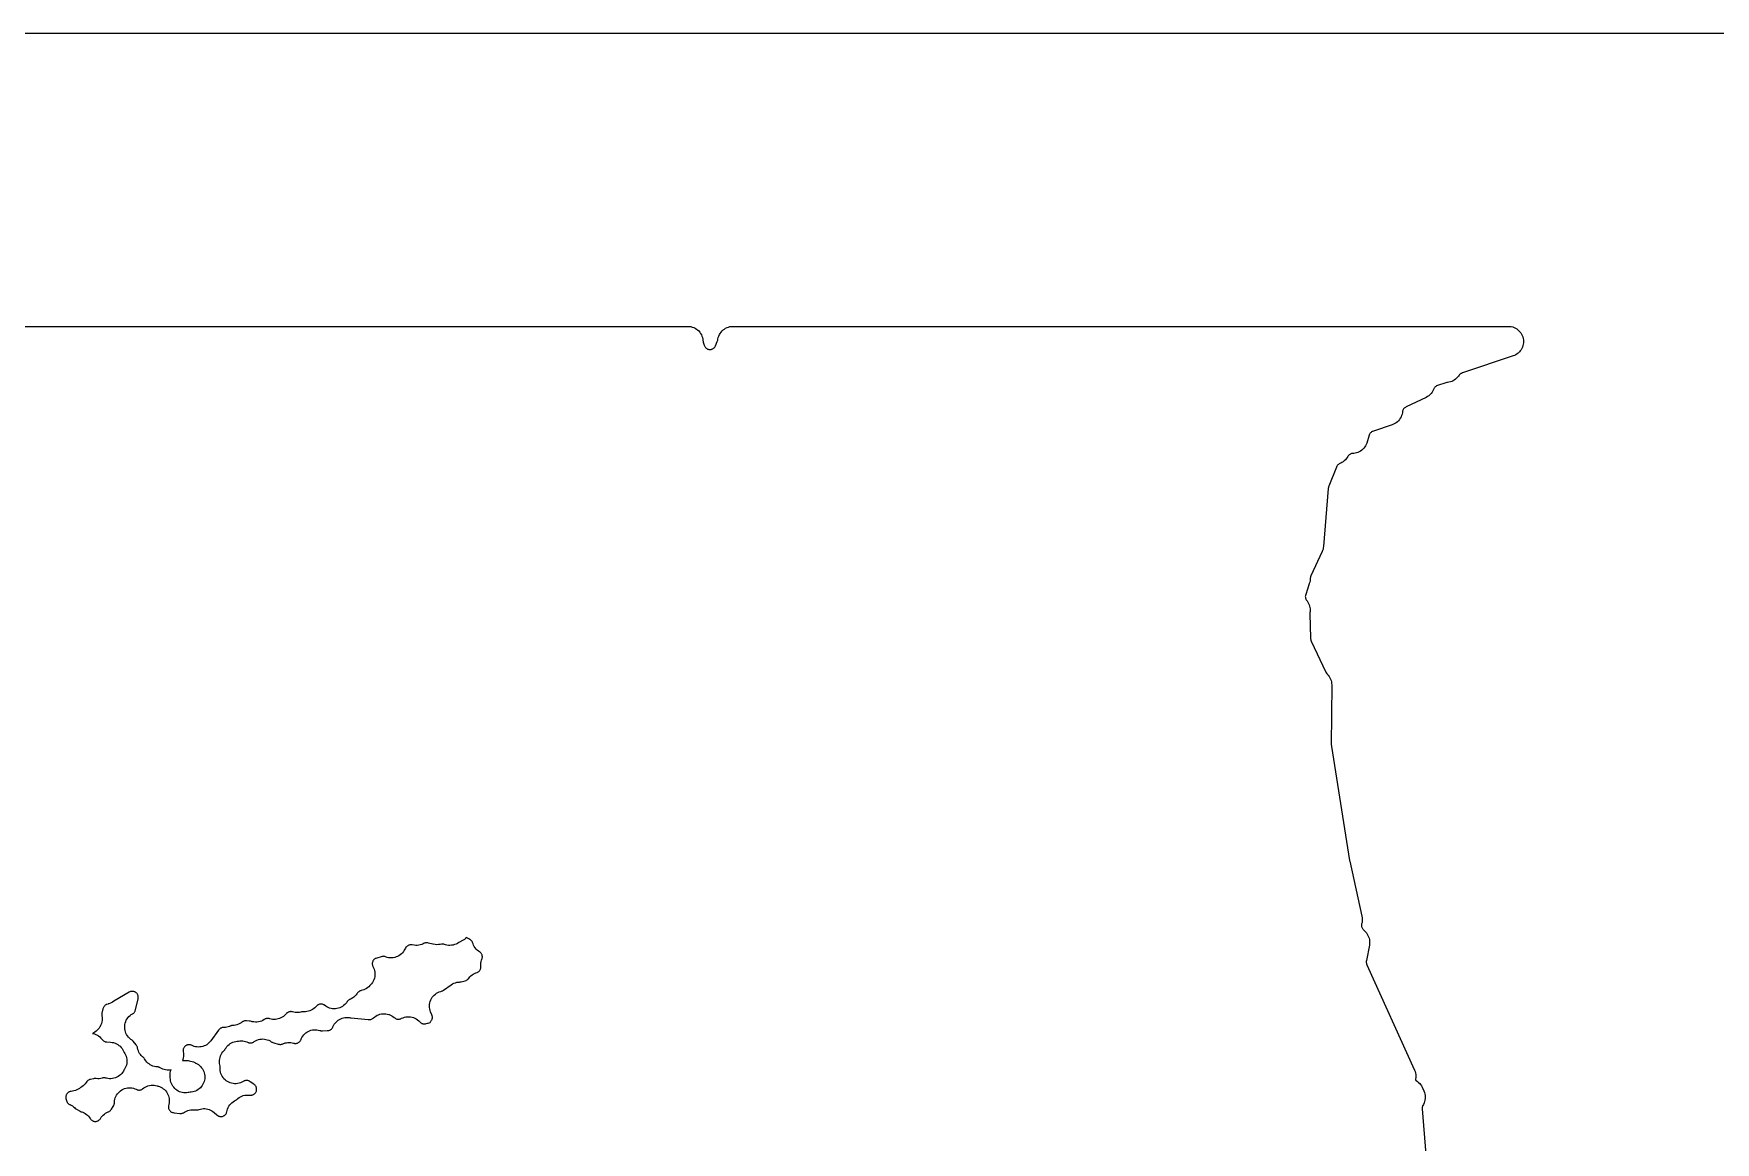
# Model space of a CAD drawing. Header units: metres. Extents: x 0 to 400, y 0 to 202.
# Drawn here: x 65.1 to 137, y 155.1 to 202.5 of the extents above; entities that cross this region are included whole.
import ezdxf

# ---------------------------------------------------------------- set-up
doc = ezdxf.new("R2010")
doc.units = ezdxf.units.M

msp = doc.modelspace()

# ---------------------------------------------------------------- linework, layer by layer
for points in [[(399.985, 202.4526), (0.015, 202.4526), (-0.026, 202.4506), (-0.047, 202.4476), (-0.069, 202.4416), (-0.097, 202.4316), (-0.119, 202.4216), (-0.14, 202.4086), (-0.158, 202.3956), (-0.177, 202.3776), (-0.195, 202.3586), (-0.208, 202.3406), (-0.221, 202.3196), (-0.231, 202.2976), (-0.241, 202.2696), (-0.247, 202.2476), (-0.25, 202.2266), (-0.252, 202.1856), (-0.252, 0.0146)], [(12.9, 189.9486), (93.071, 189.9486), (93.136, 189.9456), (93.2, 189.9356), (93.263, 189.9196), (93.324, 189.8966), (93.383, 189.8686), (93.438, 189.8346), (93.49, 189.7946), (93.537, 189.7506), (93.58, 189.7016), (93.618, 189.6486), (93.65, 189.5916), (93.676, 189.5326), (93.696, 189.4706), (93.71, 189.4066), (93.718, 189.3426), (93.718, 189.3396), (93.721, 189.3156), (93.731, 189.2776), (93.77, 189.1516), (93.785, 189.1116), (93.796, 189.0886), (93.806, 189.0716), (93.82, 189.0526), (93.84, 189.0306), (93.856, 189.0156), (93.876, 189.0006), (93.898, 188.9876), (93.918, 188.9786), (93.944, 188.9686), (93.965, 188.9636), (93.99, 188.9596), (94.014, 188.9586), (94.038, 188.9596), (94.065, 188.9636), (94.087, 188.9686), (94.109, 188.9756), (94.131, 188.9866), (94.153, 188.9996), (94.174, 189.0146), (94.193, 189.0306), (94.208, 189.0466), (94.222, 189.0656), (94.236, 189.0876), (94.254, 189.1236), (94.328, 189.2966), (94.342, 189.3336), (94.35, 189.3606), (94.358, 189.4106), (94.373, 189.4746), (94.393, 189.5356), (94.42, 189.5946), (94.452, 189.6506), (94.489, 189.7036), (94.532, 189.7526), (94.58, 189.7966), (94.631, 189.8356), (94.686, 189.8696), (94.745, 189.8976), (94.806, 189.9196), (94.868, 189.9356), (94.932, 189.9456), (94.997, 189.9486), (128.125, 189.9486), (128.188, 189.9456), (128.25, 189.9366), (128.311, 189.9216), (128.371, 189.9006), (128.428, 189.8736), (128.482, 189.8416), (128.533, 189.8046), (128.579, 189.7626), (128.622, 189.7166), (128.66, 189.6656), (128.693, 189.6126), (128.721, 189.5556), (128.743, 189.4966), (128.759, 189.4356), (128.769, 189.3736), (128.773, 189.3116), (128.771, 189.2486), (128.763, 189.1856), (128.749, 189.1246), (128.729, 189.0646), (128.703, 189.0076), (128.672, 188.9526), (128.635, 188.9016), (128.594, 188.8536), (128.549, 188.8106), (128.499, 188.7716), (128.446, 188.7376), (128.39, 188.7096), (128.331, 188.6866), (126.159, 187.9566), (126.12, 187.9416), (126.097, 187.9296), (126.078, 187.9176), (126.061, 187.9046), (126.044, 187.8876), (126.025, 187.8656), (125.997, 187.8266), (125.959, 187.7776), (125.915, 187.7326), (125.868, 187.6926), (125.817, 187.6566), (125.763, 187.6256), (125.706, 187.5996), (125.647, 187.5806), (125.586, 187.5656), (125.524, 187.5576), (125.518, 187.5576), (125.494, 187.5536), (125.456, 187.5416), (125.1, 187.4186), (125.062, 187.4026), (125.041, 187.3926), (125.021, 187.3786), (125.002, 187.3626), (124.984, 187.3456), (124.968, 187.3256), (124.954, 187.3046), (124.942, 187.2816), (124.93, 187.2526), (124.901, 187.1916), (124.865, 187.1336), (124.824, 187.0806), (124.777, 187.0306), (124.726, 186.9866), (124.67, 186.9486), (124.611, 186.9166), (123.759, 186.5086), (123.724, 186.4896), (123.702, 186.4746), (123.679, 186.4546), (123.661, 186.4366), (123.647, 186.4186), (123.635, 186.3986), (123.623, 186.3736), (123.613, 186.3476), (123.607, 186.3216), (123.597, 186.2616), (123.584, 186.1986), (123.565, 186.1376), (123.54, 186.0786), (123.509, 186.0216), (123.472, 185.9686), (123.431, 185.9196), (123.385, 185.8746), (123.334, 185.8346), (123.28, 185.7996), (123.223, 185.7706), (123.163, 185.7476), (122.361, 185.4786), (122.322, 185.4626), (122.3, 185.4516), (122.277, 185.4366), (122.257, 185.4196), (122.238, 185.4006), (122.223, 185.3826), (122.209, 185.3606), (122.197, 185.3376), (122.182, 185.2976), (122.073, 184.9646), (122.051, 184.9056), (122.023, 184.8496), (121.99, 184.7966), (121.952, 184.7476), (121.909, 184.7016), (121.862, 184.6596), (121.812, 184.6236), (121.758, 184.5916), (121.701, 184.5656), (121.642, 184.5446), (121.581, 184.5296), (121.519, 184.5206), (121.473, 184.5186), (121.444, 184.5156), (121.424, 184.5116), (121.398, 184.5026), (121.375, 184.4926), (121.354, 184.4816), (121.331, 184.4656), (121.313, 184.4506), (121.296, 184.4336), (121.28, 184.4136), (121.267, 184.3936), (121.262, 184.3856), (121.237, 184.3406), (121.201, 184.2906), (121.161, 184.2446), (121.117, 184.2026), (121.069, 184.1646), (121.018, 184.1316), (120.964, 184.1036), (120.927, 184.0886), (120.904, 184.0776), (120.884, 184.0646), (120.866, 184.0506), (120.847, 184.0336), (120.83, 184.0146), (120.815, 183.9946), (120.803, 183.9726), (120.786, 183.9386), (120.457, 183.1286), (120.442, 183.0886), (120.437, 183.0666), (120.431, 183.0246), (120.226, 180.5426), (120.219, 180.4866), (120.207, 180.4316), (120.19, 180.3776), (120.168, 180.3246), (119.69, 179.2916), (119.675, 179.2536), (119.667, 179.2256), (119.662, 179.1986), (119.658, 179.1446), (119.651, 179.0856), (119.638, 179.0266), (119.619, 178.9696), (119.612, 178.9486), (119.466, 178.4956), (119.456, 178.4576), (119.452, 178.4346), (119.451, 178.4116), (119.452, 178.3876), (119.455, 178.3606), (119.46, 178.3396), (119.468, 178.3166), (119.478, 178.2916), (119.49, 178.2706), (119.504, 178.2506), (119.53, 178.2186), (119.564, 178.1676), (119.593, 178.1136), (119.617, 178.0566), (119.635, 177.9986), (119.648, 177.9386), (119.655, 177.8776), (119.656, 177.8156), (119.651, 177.7546), (119.65, 177.7506), (119.649, 177.7416), (119.643, 177.6946), (119.642, 177.6556), (119.673, 176.6366), (119.677, 176.5946), (119.682, 176.5666), (119.689, 176.5416), (119.705, 176.5036), (120.332, 175.1756), (120.352, 175.1376), (120.365, 175.1176), (120.379, 175.1006), (120.387, 175.0926), (120.43, 175.0456), (120.468, 174.9936), (120.501, 174.9386), (120.528, 174.8806), (120.55, 174.8206), (120.565, 174.7586), (120.574, 174.6946), (120.577, 174.6306), (120.562, 172.0766), (120.564, 172.0416), (120.567, 172.0056), (121.341, 167.1356), (121.347, 167.1006), (121.869, 164.7506), (121.88, 164.6866), (121.884, 164.6206), (121.882, 164.5556), (121.873, 164.4906), (121.857, 164.4266), (121.852, 164.4016), (121.85, 164.3776), (121.85, 164.3526), (121.853, 164.3286), (121.858, 164.3026), (121.866, 164.2786), (121.876, 164.2546), (121.887, 164.2346), (121.901, 164.2146), (121.927, 164.1836), (122.023, 164.0816), (122.062, 164.0356), (122.097, 163.9856), (122.127, 163.9326), (122.152, 163.8776), (122.172, 163.8196), (122.186, 163.7606), (122.195, 163.6996), (122.198, 163.6386), (122.195, 163.5776), (122.187, 163.5176), (122.061, 162.8586), (122.056, 162.8166), (122.055, 162.7926), (122.056, 162.7686), (122.061, 162.7416), (122.068, 162.7166), (122.082, 162.6806), (124.115, 158.1716), (124.138, 158.1126), (124.156, 158.0506), (124.167, 157.9876), (124.172, 157.9246), (124.17, 157.8606), (124.163, 157.7966), (124.153, 157.7526), (124.19, 157.7316), (124.243, 157.6956), (124.292, 157.6536), (124.337, 157.6076), (124.377, 157.5576), (124.412, 157.5036), (124.441, 157.4466), (124.513, 157.2876), (124.537, 157.2266), (124.555, 157.1636), (124.566, 157.0986), (124.571, 157.0326), (124.569, 156.9666), (124.56, 156.9016), (124.545, 156.8376), (124.523, 156.7756), (124.495, 156.7156), (124.471, 156.6706), (124.461, 156.6456), (124.453, 156.6196), (124.449, 156.5956), (124.447, 156.5726), (124.448, 156.5286), (124.723, 152.9856)]]:
    msp.add_lwpolyline(points)
msp.add_lwpolyline([(67.845, 159.6716), (67.9, 159.6356), (67.95, 159.5946), (67.997, 159.5496), (68.038, 159.4996), (68.06, 159.4706), (68.077, 159.4516), (68.092, 159.4386), (68.113, 159.4246), (68.139, 159.4096), (68.161, 159.3996), (68.183, 159.3926), (68.208, 159.3876), (68.252, 159.3826), (68.412, 159.3726), (68.476, 159.3646), (68.539, 159.3516), (68.601, 159.3316), (68.66, 159.3056), (68.717, 159.2736), (68.769, 159.2366), (68.818, 159.1946), (68.863, 159.1476), (68.903, 159.0966), (68.937, 159.0416), (68.966, 158.9836), (68.977, 158.9566), (68.987, 158.9386), (68.989, 158.9366), (69.023, 158.8826), (69.051, 158.8266), (69.074, 158.7676), (69.091, 158.7066), (69.102, 158.6446), (69.107, 158.5816), (69.105, 158.5176), (69.098, 158.4556), (69.084, 158.3936), (69.065, 158.3336), (69.039, 158.2756), (69.009, 158.2206), (68.996, 158.1996), (68.961, 158.1376), (68.925, 158.0826), (68.885, 158.0306), (68.839, 157.9836), (68.789, 157.9416), (68.734, 157.9046), (68.677, 157.8736), (68.616, 157.8476), (68.553, 157.8286), (68.489, 157.8166), (68.424, 157.8106), (68.358, 157.8106), (68.293, 157.8176), (68.229, 157.8316), (68.213, 157.8356), (68.175, 157.8446), (68.149, 157.8476), (68.125, 157.8486), (68.099, 157.8466), (68.076, 157.8426), (68.05, 157.8356), (67.988, 157.8206), (67.924, 157.8126), (67.86, 157.8106), (67.796, 157.8146), (67.759, 157.8196), (67.736, 157.8196), (67.715, 157.8186), (67.676, 157.8106), (67.551, 157.7826), (67.511, 157.7716), (67.49, 157.7626), (67.469, 157.7516), (67.445, 157.7366), (67.426, 157.7216), (67.408, 157.7046), (67.393, 157.6866), (67.364, 157.6436), (67.327, 157.5956), (67.286, 157.5506), (67.285, 157.5496), (67.238, 157.5066), (67.188, 157.4696), (67.134, 157.4366), (67.112, 157.4256), (67.09, 157.4096), (67.076, 157.3986), (67.023, 157.3626), (66.966, 157.3326), (66.906, 157.3076), (66.845, 157.2896), (66.782, 157.2776), (66.723, 157.2686), (66.682, 157.2606), (66.66, 157.2536), (66.636, 157.2436), (66.615, 157.2326), (66.596, 157.2186), (66.573, 157.1996), (66.555, 157.1816), (66.542, 157.1646), (66.528, 157.1426), (66.516, 157.1186), (66.507, 157.0946), (66.501, 157.0706), (66.497, 157.0456), (66.495, 157.0196), (66.496, 156.9936), (66.499, 156.9676), (66.509, 156.9286), (66.524, 156.8796), (66.538, 156.8416), (66.551, 156.8136), (66.562, 156.7946), (66.575, 156.7776), (66.593, 156.7566), (66.611, 156.7406), (66.628, 156.7276), (66.648, 156.7156), (66.674, 156.7026), (66.681, 156.6996), (66.7, 156.6906), (66.733, 156.6746), (66.782, 156.6456), (66.828, 156.6116), (66.871, 156.5746), (66.902, 156.5456), (66.923, 156.5286), (66.959, 156.5066), (67.114, 156.4196), (67.148, 156.4016), (67.163, 156.3956), (67.175, 156.3916), (67.221, 156.3766), (67.277, 156.3526), (67.33, 156.3236), (67.381, 156.2886), (67.428, 156.2496), (67.471, 156.2066), (67.51, 156.1596), (67.545, 156.1086), (67.556, 156.0906), (67.57, 156.0716), (67.586, 156.0556), (67.605, 156.0386), (67.629, 156.0226), (67.648, 156.0116), (67.67, 156.0016), (67.694, 155.9936), (67.719, 155.9876), (67.746, 155.9846), (67.766, 155.9846), (67.793, 155.9866), (67.82, 155.9916), (67.84, 155.9976), (67.864, 156.0066), (67.886, 156.0176), (67.91, 156.0336), (67.929, 156.0486), (67.945, 156.0646), (67.961, 156.0836), (67.978, 156.1076), (67.978, 156.1086), (68.012, 156.1626), (68.052, 156.2136), (68.096, 156.2596), (68.144, 156.3016), (68.197, 156.3376), (68.253, 156.3696), (68.311, 156.3956), (68.325, 156.4006), (68.348, 156.4116), (68.37, 156.4256), (68.391, 156.4416), (68.408, 156.4576), (68.423, 156.4756), (68.449, 156.5096), (68.525, 156.6286), (68.544, 156.6606), (68.553, 156.6816), (68.563, 156.7096), (68.568, 156.7326), (68.571, 156.7516), (68.574, 156.8056), (68.58, 156.8696), (68.592, 156.9326), (68.611, 156.9936), (68.635, 157.0536), (68.666, 157.1096), (68.702, 157.1626), (68.742, 157.2126), (68.788, 157.2576), (68.838, 157.2976), (68.891, 157.3336), (68.948, 157.3636), (69.007, 157.3876), (69.069, 157.4056), (69.131, 157.4176), (69.195, 157.4226), (69.259, 157.4226), (69.323, 157.4156), (69.386, 157.4026), (69.447, 157.3826), (69.506, 157.3576), (69.526, 157.3476), (69.55, 157.3386), (69.575, 157.3316), (69.6, 157.3276), (69.62, 157.3266), (69.646, 157.3276), (69.674, 157.3306), (69.696, 157.3356), (69.718, 157.3426), (69.743, 157.3536), (69.763, 157.3656), (69.78, 157.3776), (69.832, 157.4186), (69.887, 157.4536), (69.946, 157.4826), (70.008, 157.5056), (70.072, 157.5226), (70.137, 157.5326), (70.202, 157.5366), (70.268, 157.5336), (70.333, 157.5236), (70.397, 157.5076), (70.433, 157.4966), (70.437, 157.4956), (70.455, 157.4896), (70.497, 157.4766), (70.554, 157.4516), (70.609, 157.4206), (70.661, 157.3856), (70.709, 157.3456), (70.753, 157.3006), (70.793, 157.2516), (70.827, 157.1986), (70.856, 157.1436), (70.88, 157.0856), (70.898, 157.0256), (70.91, 156.9636), (70.916, 156.9006), (70.916, 156.8386), (70.91, 156.7756), (70.898, 156.7146), (70.884, 156.6586), (70.881, 156.6346), (70.88, 156.6106), (70.881, 156.5866), (70.885, 156.5586), (70.891, 156.5336), (70.898, 156.5146), (70.908, 156.4946), (70.924, 156.4676), (70.938, 156.4486), (70.952, 156.4326), (70.97, 156.4166), (70.989, 156.4016), (71.012, 156.3886), (71.032, 156.3786), (71.055, 156.3696), (71.081, 156.3636), (71.12, 156.3566), (71.369, 156.3296), (71.41, 156.3276), (71.435, 156.3286), (71.464, 156.3326), (71.487, 156.3386), (71.51, 156.3466), (71.534, 156.3576), (71.574, 156.3816), (71.584, 156.3876), (71.595, 156.3956), (71.651, 156.4266), (71.711, 156.4516), (71.773, 156.4706), (71.836, 156.4826), (71.9, 156.4886), (71.964, 156.4886), (72.029, 156.4816), (72.053, 156.4786), (72.081, 156.4766), (72.106, 156.4776), (72.131, 156.4806), (72.152, 156.4856), (72.194, 156.4996), (72.254, 156.5166), (72.315, 156.5286), (72.377, 156.5336), (72.439, 156.5336), (72.5, 156.5276), (72.561, 156.5156), (72.621, 156.4976), (72.678, 156.4736), (72.733, 156.4446), (72.785, 156.4106), (72.834, 156.3716), (72.952, 156.2666), (72.985, 156.2406), (73.004, 156.2286), (73.024, 156.2176), (73.048, 156.2086), (73.072, 156.2016), (73.096, 156.1966), (73.117, 156.1946), (73.146, 156.1956), (73.171, 156.1976), (73.193, 156.2026), (73.214, 156.2086), (73.238, 156.2196), (73.262, 156.2326), (73.282, 156.2456), (73.301, 156.2616), (73.317, 156.2776), (73.332, 156.2966), (73.345, 156.3166), (73.358, 156.3416), (73.368, 156.3626), (73.378, 156.3976), (73.39, 156.4486), (73.409, 156.5126), (73.434, 156.5746), (73.466, 156.6336), (73.504, 156.6886), (73.547, 156.7406), (73.595, 156.7866), (73.648, 156.8276), (73.705, 156.8636), (73.727, 156.8746), (73.757, 156.8926), (73.776, 156.9056), (73.818, 156.9436), (73.844, 156.9666), (73.898, 157.0056), (73.955, 157.0386), (74.015, 157.0666), (74.078, 157.0876), (74.143, 157.1026), (74.209, 157.1106), (74.276, 157.1116), (74.376, 157.1076), (74.417, 157.1086), (74.44, 157.1106), (74.465, 157.1166), (74.49, 157.1246), (74.512, 157.1336), (74.531, 157.1446), (74.556, 157.1616), (74.572, 157.1756), (74.587, 157.1916), (74.605, 157.2146), (74.619, 157.2356), (74.629, 157.2566), (74.638, 157.2796), (74.645, 157.3036), (74.649, 157.3296), (74.651, 157.3536), (74.65, 157.3766), (74.647, 157.4026), (74.641, 157.4276), (74.634, 157.4506), (74.623, 157.4736), (74.611, 157.4946), (74.598, 157.5126), (74.58, 157.5336), (74.56, 157.5516), (74.529, 157.5756), (74.378, 157.6796), (74.341, 157.7026), (74.317, 157.7146), (74.297, 157.7216), (74.272, 157.7276), (74.245, 157.7326), (74.219, 157.7336), (74.195, 157.7326), (74.171, 157.7296), (74.148, 157.7236), (74.123, 157.7146), (74.098, 157.7026), (74.074, 157.6876), (74.017, 157.6576), (73.958, 157.6326), (73.897, 157.6136), (73.834, 157.6016), (73.77, 157.5956), (73.705, 157.5956), (73.641, 157.6016), (73.579, 157.6146), (73.517, 157.6336), (73.458, 157.6586), (73.401, 157.6896), (73.348, 157.7256), (73.299, 157.7666), (73.254, 157.8126), (73.214, 157.8626), (73.179, 157.9166), (73.149, 157.9736), (73.126, 158.0336), (73.108, 158.0956), (73.096, 158.1586), (73.091, 158.2226), (73.093, 158.2866), (73.093, 158.2976), (73.092, 158.3246), (73.089, 158.3516), (73.078, 158.3986), (73.067, 158.4626), (73.062, 158.5286), (73.064, 158.5936), (73.072, 158.6586), (73.087, 158.7226), (73.109, 158.7836), (73.136, 158.8436), (73.169, 158.8996), (73.208, 158.9526), (73.252, 159.0006), (73.253, 159.0016), (73.273, 159.0256), (73.286, 159.0426), (73.308, 159.0836), (73.342, 159.1366), (73.381, 159.1856), (73.424, 159.2316), (73.471, 159.2726), (73.522, 159.3096), (73.577, 159.3406), (73.634, 159.3666), (73.694, 159.3866), (73.755, 159.4006), (73.817, 159.4096), (73.843, 159.4116), (73.873, 159.4176), (73.932, 159.4256), (73.993, 159.4286), (74.053, 159.4256), (74.113, 159.4176), (74.171, 159.4036), (74.229, 159.3846), (74.284, 159.3606), (74.285, 159.3606), (74.301, 159.3536), (74.322, 159.3476), (74.348, 159.3426), (74.375, 159.3406), (74.399, 159.3406), (74.418, 159.3426), (74.444, 159.3486), (74.468, 159.3556), (74.488, 159.3636), (74.514, 159.3776), (74.551, 159.4016), (74.606, 159.4336), (74.664, 159.4606), (74.725, 159.4816), (74.788, 159.4966), (74.851, 159.5056), (74.915, 159.5076), (74.979, 159.5036), (75.043, 159.4926), (75.105, 159.4766), (75.165, 159.4536), (75.222, 159.4256), (75.277, 159.3906), (75.296, 159.3776), (75.318, 159.3656), (75.34, 159.3556), (75.379, 159.3426), (75.576, 159.2886), (75.618, 159.2806), (75.647, 159.2766), (75.669, 159.2766), (75.69, 159.2776), (75.715, 159.2826), (75.741, 159.2896), (75.793, 159.3106), (75.807, 159.3166), (75.865, 159.3366), (75.925, 159.3506), (75.986, 159.3586), (76.047, 159.3606), (76.108, 159.3576), (76.169, 159.3476), (76.228, 159.3326), (76.252, 159.3256), (76.273, 159.3216), (76.295, 159.3196), (76.322, 159.3196), (76.344, 159.3216), (76.366, 159.3256), (76.392, 159.3336), (76.416, 159.3436), (76.433, 159.3526), (76.453, 159.3656), (76.475, 159.3836), (76.491, 159.3996), (76.508, 159.4186), (76.521, 159.4366), (76.532, 159.4576), (76.549, 159.4946), (76.559, 159.5196), (76.587, 159.5766), (76.621, 159.6296), (76.659, 159.6786), (76.703, 159.7246), (76.75, 159.7656), (76.801, 159.8016), (76.855, 159.8336), (76.913, 159.8596), (76.972, 159.8796), (77.033, 159.8936), (77.095, 159.9026), (77.158, 159.9046), (77.221, 159.9006), (77.283, 159.8906), (77.344, 159.8756), (77.375, 159.8656), (77.398, 159.8606), (77.422, 159.8586), (77.463, 159.8576), (77.668, 159.8656), (77.712, 159.8696), (77.736, 159.8736), (77.758, 159.8806), (77.783, 159.8906), (77.804, 159.9016), (77.822, 159.9136), (77.844, 159.9326), (77.862, 159.9506), (77.878, 159.9696), (77.891, 159.9896), (77.903, 160.0136), (77.908, 160.0256), (77.935, 160.0816), (77.966, 160.1346), (78.002, 160.1846), (78.043, 160.2306), (78.088, 160.2726), (78.136, 160.3106), (78.188, 160.3436), (78.243, 160.3706), (78.301, 160.3936), (78.36, 160.4106), (78.421, 160.4216), (78.482, 160.4266), (78.543, 160.4266), (78.605, 160.4206), (78.651, 160.4116), (78.665, 160.4086), (78.693, 160.4046), (79.421, 160.3356), (79.462, 160.3336), (79.489, 160.3346), (79.512, 160.3386), (79.535, 160.3446), (79.561, 160.3536), (79.583, 160.3646), (79.604, 160.3776), (79.624, 160.3926), (79.645, 160.4126), (79.694, 160.4536), (79.746, 160.4896), (79.801, 160.5206), (79.859, 160.5456), (79.919, 160.5656), (79.981, 160.5786), (80.044, 160.5856), (80.107, 160.5876), (80.17, 160.5826), (80.232, 160.5716), (80.293, 160.5546), (80.305, 160.5506), (80.363, 160.5276), (80.419, 160.4996), (80.472, 160.4656), (80.522, 160.4276), (80.548, 160.4046), (80.567, 160.3916), (80.588, 160.3796), (80.615, 160.3676), (80.635, 160.3606), (80.659, 160.3556), (80.688, 160.3526), (80.71, 160.3516), (80.732, 160.3536), (80.76, 160.3576), (80.782, 160.3636), (80.804, 160.3726), (80.843, 160.3926), (80.903, 160.4186), (80.966, 160.4386), (81.03, 160.4526), (81.095, 160.4596), (81.16, 160.4596), (81.226, 160.4536), (81.29, 160.4416), (81.353, 160.4226), (81.413, 160.3966), (81.471, 160.3656), (81.525, 160.3286), (81.575, 160.2866), (81.621, 160.2396), (81.629, 160.2296), (81.648, 160.2116), (81.668, 160.1956), (81.688, 160.1836), (81.71, 160.1726), (81.734, 160.1636), (81.757, 160.1576), (81.782, 160.1526), (81.805, 160.1516), (81.832, 160.1526), (81.857, 160.1556), (81.895, 160.1646), (81.947, 160.1786), (81.952, 160.1806), (81.959, 160.1826), (81.975, 160.1866), (82.02, 160.1996), (82.057, 160.2056), (82.059, 160.2106), (82.096, 160.2646), (82.112, 160.2866), (82.127, 160.3096), (82.137, 160.3306), (82.146, 160.3556), (82.152, 160.3786), (82.156, 160.4006), (82.157, 160.4236), (82.156, 160.4496), (82.152, 160.4796), (82.147, 160.5016), (82.135, 160.5356), (82.08, 160.6696), (82.059, 160.7306), (82.043, 160.7936), (82.034, 160.8586), (82.032, 160.9226), (82.036, 160.9876), (82.047, 161.0516), (82.064, 161.1146), (82.087, 161.1746), (82.116, 161.2326), (82.15, 161.2876), (82.19, 161.3386), (82.235, 161.3856), (82.284, 161.4276), (82.338, 161.4646), (82.394, 161.4966), (82.454, 161.5216), (82.516, 161.5416), (82.544, 161.5486), (82.571, 161.5586), (82.594, 161.5706), (82.628, 161.5916), (82.967, 161.8266), (83.022, 161.8606), (83.081, 161.8896), (83.143, 161.9116), (83.206, 161.9286), (83.271, 161.9386), (83.323, 161.9406), (83.35, 161.9436), (83.387, 161.9516), (83.556, 161.9966), (83.595, 162.0086), (83.618, 162.0186), (83.639, 162.0306), (83.658, 162.0436), (83.678, 162.0606), (83.697, 162.0806), (83.723, 162.1136), (83.763, 162.1616), (83.807, 162.2046), (83.855, 162.2426), (83.906, 162.2766), (83.961, 162.3056), (84.018, 162.3286), (84.071, 162.3476), (84.095, 162.3596), (84.118, 162.3726), (84.137, 162.3866), (84.153, 162.4016), (84.169, 162.4196), (84.187, 162.4436), (84.201, 162.4666), (84.209, 162.4846), (84.218, 162.5076), (84.224, 162.5336), (84.227, 162.5556), (84.228, 162.5826), (84.225, 162.6366), (84.224, 162.6736), (84.224, 162.6746), (84.228, 162.7436), (84.239, 162.8126), (84.257, 162.8796), (84.275, 162.9246), (84.284, 162.9526), (84.29, 162.9786), (84.293, 163.0036), (84.293, 163.0246), (84.291, 163.0486), (84.287, 163.0726), (84.28, 163.0986), (84.272, 163.1206), (84.262, 163.1396), (84.245, 163.1656), (84.232, 163.1826), (84.217, 163.1986), (84.196, 163.2176), (84.182, 163.2276), (84.172, 163.2346), (84.151, 163.2486), (84.127, 163.2636), (84.076, 163.3046), (84.029, 163.3516), (83.987, 163.4026), (83.95, 163.4576), (83.919, 163.5156), (83.895, 163.5766), (83.878, 163.6236), (83.867, 163.6496), (83.853, 163.6726), (83.841, 163.6886), (83.826, 163.7066), (83.806, 163.7246), (83.787, 163.7386), (83.766, 163.7516), (83.763, 163.7536), (83.708, 163.7836), (83.656, 163.8186), (83.629, 163.8406), (83.625, 163.8366), (83.579, 163.7946), (83.528, 163.7576), (83.474, 163.7256), (83.284, 163.6246), (83.228, 163.5926), (83.169, 163.5616), (83.107, 163.5376), (83.043, 163.5196), (82.977, 163.5086), (82.91, 163.5046), (82.844, 163.5076), (82.778, 163.5166), (82.713, 163.5326), (82.681, 163.5446), (82.645, 163.5546), (82.618, 163.5606), (82.595, 163.5626), (82.567, 163.5616), (82.543, 163.5596), (82.491, 163.5486), (82.423, 163.5376), (82.354, 163.5336), (82.353, 163.5336), (82.274, 163.5386), (82.196, 163.5526), (82.192, 163.5536), (82.182, 163.5566), (81.992, 163.6076), (81.953, 163.6156), (81.927, 163.6186), (81.904, 163.6186), (81.88, 163.6166), (81.857, 163.6136), (81.833, 163.6066), (81.808, 163.5966), (81.765, 163.5746), (81.705, 163.5486), (81.643, 163.5286), (81.579, 163.5146), (81.514, 163.5076), (81.449, 163.5076), (81.384, 163.5126), (81.288, 163.5266), (81.244, 163.5306), (81.219, 163.5306), (81.195, 163.5276), (81.172, 163.5226), (81.147, 163.5146), (81.123, 163.5046), (81.103, 163.4936), (81.078, 163.4766), (81.06, 163.4616), (81.046, 163.4466), (81.03, 163.4266), (81.007, 163.3896), (80.956, 163.3006), (80.921, 163.2446), (80.88, 163.1936), (80.834, 163.1466), (80.784, 163.1036), (80.73, 163.0666), (80.672, 163.0356), (80.611, 163.0106), (80.549, 162.9916), (80.484, 162.9786), (80.419, 162.9736), (80.353, 162.9736), (80.288, 162.9816), (80.224, 162.9956), (80.161, 163.0156), (80.133, 163.0266), (80.106, 163.0336), (80.082, 163.0376), (80.056, 163.0386), (80.03, 163.0376), (80.009, 163.0346), (79.968, 163.0236), (79.779, 162.9636), (79.739, 162.9496), (79.718, 162.9396), (79.701, 162.9286), (79.68, 162.9136), (79.663, 162.8976), (79.645, 162.8786), (79.63, 162.8576), (79.619, 162.8396), (79.608, 162.8166), (79.6, 162.7956), (79.594, 162.7706), (79.59, 162.7446), (79.589, 162.7216), (79.589, 162.6986), (79.593, 162.6756), (79.598, 162.6506), (79.607, 162.6256), (79.614, 162.6096), (79.645, 162.5516), (79.669, 162.4906), (79.688, 162.4266), (79.7, 162.3626), (79.705, 162.2966), (79.703, 162.2306), (79.695, 162.1656), (79.68, 162.1016), (79.659, 162.0386), (79.632, 161.9786), (79.598, 161.9226), (79.559, 161.8696), (79.515, 161.8206), (79.505, 161.8106), (79.484, 161.7856), (79.442, 161.7416), (79.395, 161.7006), (79.345, 161.6646), (79.292, 161.6336), (79.236, 161.6076), (79.177, 161.5876), (79.117, 161.5726), (79.103, 161.5696), (79.077, 161.5616), (79.051, 161.5516), (79.029, 161.5406), (79.01, 161.5286), (78.991, 161.5136), (78.974, 161.4966), (78.957, 161.4766), (78.94, 161.4526), (78.939, 161.4506), (78.924, 161.4296), (78.9, 161.3956), (78.856, 161.3456), (78.806, 161.3006), (78.753, 161.2606), (78.695, 161.2256), (78.635, 161.1976), (78.616, 161.1906), (78.597, 161.1806), (78.576, 161.1656), (78.558, 161.1516), (78.541, 161.1346), (78.524, 161.1156), (78.496, 161.0736), (78.457, 161.0246), (78.414, 160.9786), (78.366, 160.9366), (78.315, 160.8996), (78.26, 160.8686), (78.203, 160.8426), (78.143, 160.8216), (78.082, 160.8076), (78.019, 160.7986), (77.956, 160.7966), (77.893, 160.8006), (77.831, 160.8106), (77.769, 160.8266), (77.71, 160.8486), (77.653, 160.8756), (77.6, 160.9086), (77.549, 160.9466), (77.548, 160.9476), (77.529, 160.9606), (77.508, 160.9716), (77.487, 160.9806), (77.464, 160.9886), (77.437, 160.9936), (77.413, 160.9966), (77.388, 160.9966), (77.364, 160.9946), (77.341, 160.9896), (77.313, 160.9816), (77.289, 160.9716), (77.271, 160.9616), (77.251, 160.9476), (77.217, 160.9196), (77.13, 160.8396), (77.082, 160.7996), (77.031, 160.7646), (76.977, 160.7346), (76.92, 160.7106), (76.861, 160.6916), (76.801, 160.6776), (76.739, 160.6706), (76.677, 160.6686), (76.617, 160.6696), (76.596, 160.6686), (76.568, 160.6636), (76.545, 160.6576), (76.484, 160.6436), (76.421, 160.6366), (76.357, 160.6346), (76.294, 160.6396), (76.232, 160.6506), (76.185, 160.6636), (76.151, 160.6716), (76.127, 160.6756), (76.103, 160.6756), (76.079, 160.6746), (76.055, 160.6706), (76.03, 160.6646), (76.007, 160.6556), (75.984, 160.6446), (75.962, 160.6316), (75.945, 160.6186), (75.927, 160.6026), (75.888, 160.5586), (75.884, 160.5546), (75.841, 160.5106), (75.793, 160.4716), (75.742, 160.4376), (75.688, 160.4076), (75.632, 160.3836), (75.573, 160.3646), (75.513, 160.3516), (75.452, 160.3446), (75.39, 160.3426), (75.329, 160.3466), (75.268, 160.3576), (75.209, 160.3726), (75.181, 160.3816), (75.163, 160.3856), (75.138, 160.3876), (75.113, 160.3876), (75.088, 160.3846), (75.065, 160.3806), (75.04, 160.3726), (75.018, 160.3636), (74.997, 160.3526), (74.974, 160.3376), (74.917, 160.3036), (74.857, 160.2756), (74.794, 160.2536), (74.729, 160.2386), (74.663, 160.2306), (74.597, 160.2286), (74.53, 160.2346), (74.465, 160.2466), (74.428, 160.2566), (74.391, 160.2656), (74.351, 160.2716), (74.222, 160.2826), (74.179, 160.2836), (74.155, 160.2826), (74.129, 160.2776), (74.101, 160.2696), (74.079, 160.2616), (74.058, 160.2506), (74.039, 160.2376), (74.033, 160.2336), (73.982, 160.1956), (73.927, 160.1626), (73.87, 160.1356), (73.81, 160.1136), (73.748, 160.0986), (73.685, 160.0886), (73.626, 160.0856), (73.621, 160.0856), (73.603, 160.0836), (73.579, 160.0786), (73.557, 160.0726), (73.544, 160.0676), (73.523, 160.0586), (73.509, 160.0526), (73.489, 160.0436), (73.432, 160.0246), (73.373, 160.0106), (73.314, 160.0026), (73.254, 159.9996), (73.227, 159.9996), (73.203, 159.9976), (73.18, 159.9926), (73.152, 159.9846), (73.128, 159.9746), (73.107, 159.9636), (73.09, 159.9516), (73.068, 159.9336), (73.049, 159.9136), (73.024, 159.8836), (72.695, 159.4316), (72.656, 159.3836), (72.613, 159.3386), (72.566, 159.2986), (72.515, 159.2636), (72.461, 159.2336), (72.405, 159.2086), (72.346, 159.1886), (72.286, 159.1746), (72.225, 159.1666), (72.163, 159.1646), (72.101, 159.1686), (72.04, 159.1776), (71.98, 159.1936), (71.922, 159.2146), (71.872, 159.2376), (71.866, 159.2406), (71.849, 159.2476), (71.822, 159.2556), (71.8, 159.2606), (71.776, 159.2636), (71.753, 159.2636), (71.729, 159.2616), (71.703, 159.2576), (71.679, 159.2506), (71.657, 159.2426), (71.637, 159.2326), (71.616, 159.2186), (71.595, 159.2026), (71.578, 159.1876), (71.564, 159.1706), (71.549, 159.1506), (71.536, 159.1276), (71.525, 159.1046), (71.518, 159.0826), (71.513, 159.0616), (71.509, 159.0346), (71.508, 159.0116), (71.51, 158.9716), (71.519, 158.8866), (71.522, 158.8236), (71.519, 158.7606), (71.51, 158.6986), (71.495, 158.6376), (71.477, 158.5836), (71.499, 158.5886), (71.561, 158.5946), (71.624, 158.5946), (71.686, 158.5896), (71.72, 158.5826), (71.77, 158.5766), (71.831, 158.5656), (71.891, 158.5496), (71.949, 158.5276), (72.004, 158.4996), (72.041, 158.4796), (72.053, 158.4746), (72.109, 158.4456), (72.162, 158.4116), (72.211, 158.3736), (72.257, 158.3306), (72.298, 158.2826), (72.334, 158.2316), (72.365, 158.1766), (72.391, 158.1196), (72.411, 158.0606), (72.425, 157.9986), (72.434, 157.9366), (72.436, 157.8736), (72.432, 157.8116), (72.422, 157.7496), (72.406, 157.6886), (72.385, 157.6296), (72.357, 157.5736), (72.325, 157.5196), (72.287, 157.4696), (72.245, 157.4226), (72.198, 157.3806), (72.148, 157.3436), (72.094, 157.3116), (72.037, 157.2846), (71.978, 157.2626), (71.917, 157.2476), (71.855, 157.2376), (71.805, 157.2326), (71.747, 157.2216), (71.746, 157.2216), (71.72, 157.2156), (71.659, 157.2076), (71.596, 157.2056), (71.534, 157.2096), (71.472, 157.2196), (71.412, 157.2356), (71.353, 157.2576), (71.297, 157.2856), (71.244, 157.3176), (71.194, 157.3556), (71.148, 157.3976), (71.106, 157.4436), (71.069, 157.4946), (71.037, 157.5476), (71.01, 157.6046), (70.989, 157.6626), (70.973, 157.7236), (70.964, 157.7856), (70.958, 157.8466), (70.954, 157.8686), (70.949, 157.9306), (70.951, 157.9936), (70.958, 158.0556), (70.971, 158.1156), (70.99, 158.1756), (70.994, 158.1856), (70.95, 158.1776), (70.887, 158.1736), (70.825, 158.1756), (70.762, 158.1836), (70.701, 158.1976), (70.641, 158.2166), (70.584, 158.2426), (70.529, 158.2736), (70.506, 158.2876), (70.483, 158.2986), (70.46, 158.3076), (70.438, 158.3126), (70.414, 158.3166), (70.405, 158.3176), (70.343, 158.3226), (70.281, 158.3346), (70.22, 158.3526), (70.162, 158.3766), (70.106, 158.4056), (70.054, 158.4396), (70.005, 158.4796), (69.959, 158.5236), (69.919, 158.5716), (69.883, 158.6236), (69.857, 158.6656), (69.844, 158.6826), (69.826, 158.7006), (69.783, 158.7386), (69.767, 158.7526), (69.723, 158.7966), (69.684, 158.8436), (69.649, 158.8946), (69.62, 158.9496), (69.596, 159.0056), (69.577, 159.0646), (69.564, 159.1246), (69.561, 159.1396), (69.555, 159.1606), (69.546, 159.1856), (69.536, 159.2066), (69.522, 159.2286), (69.498, 159.2606), (69.371, 159.4126), (69.345, 159.4406), (69.326, 159.4566), (69.28, 159.4896), (69.281, 159.4906), (69.262, 159.5036), (69.214, 159.5446), (69.169, 159.5916), (69.13, 159.6416), (69.096, 159.6956), (69.067, 159.7526), (69.044, 159.8126), (69.027, 159.8746), (69.017, 159.9376), (69.012, 160.0016), (69.014, 160.0656), (69.022, 160.1286), (69.036, 160.1906), (69.057, 160.2516), (69.083, 160.3096), (69.115, 160.3656), (69.152, 160.4176), (69.195, 160.4656), (69.241, 160.5096), (69.292, 160.5476), (69.347, 160.5816), (69.357, 160.5876), (69.379, 160.6026), (69.397, 160.6176), (69.414, 160.6356), (69.431, 160.6566), (69.444, 160.6766), (69.456, 160.6996), (69.464, 160.7196), (69.475, 160.7596), (69.583, 161.2216), (69.59, 161.2586), (69.592, 161.2816), (69.591, 161.3106), (69.589, 161.3336), (69.584, 161.3556), (69.577, 161.3786), (69.568, 161.3996), (69.556, 161.4216), (69.543, 161.4406), (69.526, 161.4606), (69.508, 161.4796), (69.489, 161.4946), (69.471, 161.5066), (69.449, 161.5186), (69.427, 161.5276), (69.403, 161.5346), (69.377, 161.5406), (69.357, 161.5426), (69.333, 161.5426), (69.306, 161.5406), (69.28, 161.5356), (69.259, 161.5296), (69.238, 161.5206), (69.201, 161.5016), (68.556, 161.1266), (68.496, 161.0876), (68.467, 161.0686), (68.404, 161.0366), (68.339, 161.0106), (68.308, 161.0026), (68.306, 161.0016), (68.251, 160.9856), (68.226, 160.9756), (68.203, 160.9626), (68.183, 160.9506), (68.164, 160.9346), (68.145, 160.9156), (68.131, 160.8976), (68.117, 160.8776), (68.106, 160.8556), (68.096, 160.8306), (68.083, 160.7896), (68.04, 160.6106), (68.033, 160.5706), (68.03, 160.5416), (68.03, 160.5206), (68.033, 160.4976), (68.034, 160.4926), (68.044, 160.4286), (68.047, 160.3646), (68.044, 160.2996), (68.035, 160.2356), (68.019, 160.1736), (67.997, 160.1126), (67.988, 160.0936), (67.986, 160.0896), (67.985, 160.0866), (67.983, 160.0826), (67.97, 160.0546), (67.963, 160.0416), (67.957, 160.0296), (67.924, 159.9756), (67.886, 159.9256), (67.843, 159.8786), (67.795, 159.8366), (67.744, 159.7996), (67.69, 159.7676), (67.643, 159.7466), (67.664, 159.7426), (67.726, 159.7246), (67.787, 159.7006), (67.845, 159.6716)], close=True)

doc.saveas('drawing.dxf')
